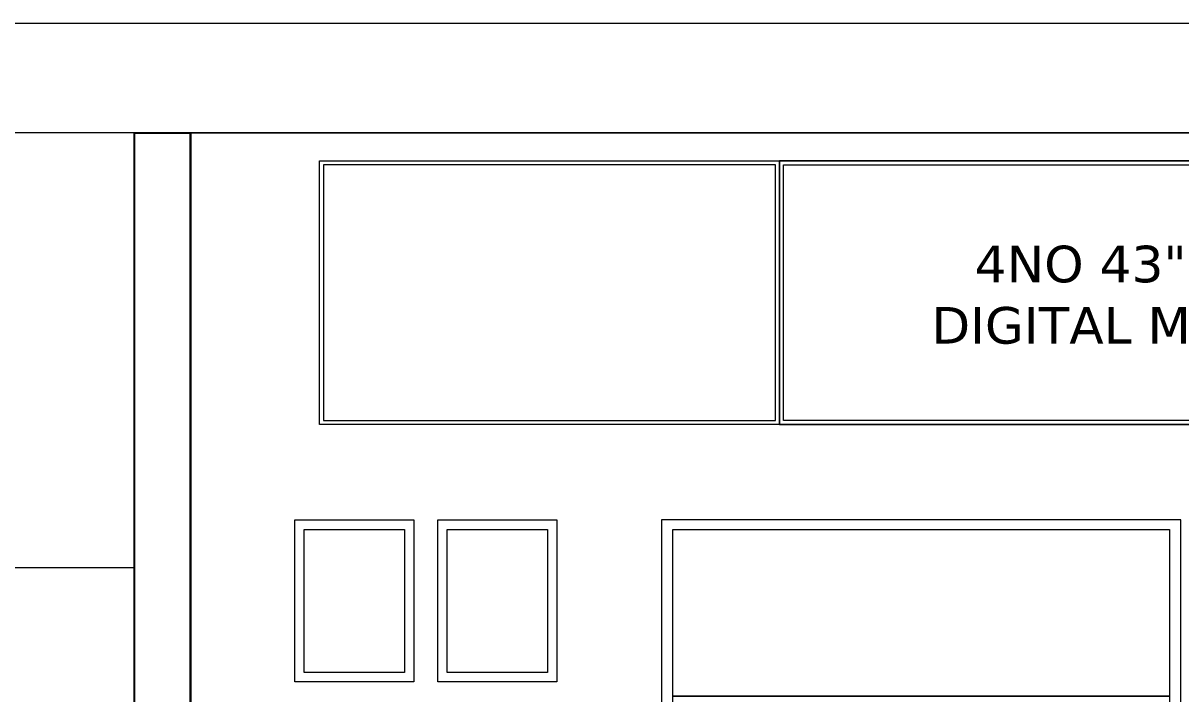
# Model space of a CAD drawing. Header units: millimetres. Extents: x -159872 to 386485, y -250577 to 158966.
# Drawn here: x 236373 to 238801, y -10765 to -9358 of the extents above; entities that cross this region are included whole.
import ezdxf

# ---------------------------------------------------------------- set-up
doc = ezdxf.new("R2010")
doc.units = ezdxf.units.MM
doc.layers.add('LDS-elevation', color=7, linetype='Continuous', lineweight=9)
doc.styles.add('Verdana', font='Verdana.ttf')

# ---------------------------------------------------------------- blocks, each defined once
blk = doc.blocks.new('WS DELIVERY SHELVES')
at = {"layer": 'LDS-elevation', "transparency": 33554687, "flags": 128}
for points in [[(-545, -100), (-525, -100), (-525, 980), (355, 980), (355, -100), (375, -100), (375, 1000), (-545, 1000)], [(-525, 980), (355, 980), (355, 630), (-525, 630)], [(-525, 630), (355, 630), (355, 610), (-525, 610)], [(-525, 610), (355, 610), (355, 280), (-525, 280)], [(-525, 280), (355, 280), (355, 260), (-525, 260)], [(-525, 260), (355, 260), (355, -70), (-525, -70)], [(-525, -70), (355, -70), (355, -90), (-525, -90)], [(-525, -90), (355, -90), (355, -100), (-525, -100)]]:
    blk.add_lwpolyline(points, close=True, dxfattribs=at)
blk = doc.blocks.new('DELIVERY SHELVES')
at = {"layer": 'LDS-elevation', "color": 7, "transparency": 33554687, "xscale": 1.184351059929358}
blk.add_blockref('WS DELIVERY SHELVES', (100.5, 0), dxfattribs=at)
blk = doc.blocks.new('Group-245')
at = {"layer": 'LDS-elevation', "transparency": 33554687, "flags": 128}
for points in [[(176320.9, 26257.5), (176320.9, 26810.5), (177285.9, 26810.5), (177285.9, 26257.5)], [(176320.9, 26810.5), (177285.9, 26810.5), (177285.9, 26257.5), (176320.9, 26257.5)], [(177277.3, 26266), (177277.3, 26802), (176329.4, 26802), (176329.4, 26266)]]:
    blk.add_lwpolyline(points, close=True, dxfattribs=at)
blk = doc.blocks.new('Group-246')
at = {"layer": 'LDS-elevation', "color": 7}
blk.add_blockref('Group-245', (0, 0), dxfattribs=at)
blk = doc.blocks.new('Group-247')
at = {"layer": 'LDS-elevation', "transparency": 33554687, "flags": 128}
for points in [[(177285.9, 26810.5), (178250.9, 26810.5), (178250.9, 26257.5), (177285.9, 26257.5)], [(178250.9, 26810.5), (177285.9, 26810.5), (177285.9, 26257.5), (178250.9, 26257.5)], [(177294.4, 26266), (177294.4, 26802), (178242.3, 26802), (178242.3, 26266)]]:
    blk.add_lwpolyline(points, close=True, dxfattribs=at)
blk = doc.blocks.new('Group-248')
at = {"layer": 'LDS-elevation', "color": 7}
blk.add_blockref('Group-247', (0, 0), dxfattribs=at)
blk = doc.blocks.new('Group-253')
at = {"layer": 'LDS-elevation', "color": 7}
for name in ['Group-246', 'Group-248']:
    blk.add_blockref(name, (0, 0), dxfattribs=at)
blk = doc.blocks.new('Group-260')
at = {"layer": 'LDS-elevation', "lineweight": 18, "flags": 128}
for points in [[(176818.9, 25717.5), (176568.9, 25717.5), (176568.9, 26057.5), (176818.9, 26057.5)], [(176798.9, 25737.5), (176588.9, 25737.5), (176588.9, 26037.5), (176798.9, 26037.5)]]:
    blk.add_lwpolyline(points, close=True, dxfattribs=at)
blk = doc.blocks.new('Group-261')
at = {"layer": 'LDS-elevation', "lineweight": 18, "flags": 128}
for points in [[(176518.9, 25717.5), (176268.9, 25717.5), (176268.9, 26057.5), (176518.9, 26057.5)], [(176498.9, 25737.5), (176288.9, 25737.5), (176288.9, 26037.5), (176498.9, 26037.5)]]:
    blk.add_lwpolyline(points, close=True, dxfattribs=at)

msp = doc.modelspace()

# ---------------------------------------------------------------- linework, layer by layer
at = {"layer": 'LDS-elevation', "lineweight": 25}
for p, q in [((236723.78731, -12400), (236723.78731, -9588)), ((236605.93819, -12400), (236605.93819, -10200))]:
    msp.add_line(p, q, dxfattribs=at)
at = {"layer": 'LDS-elevation', "lineweight": 18, "flags": 128}
for points in [[(227310.17276, -9588), (227310.17276, -9358), (234425.35113, -9358), (234425.35113, -9690), (234900.53653, -9690), (234900.53653, -9358), (241340.35111, -9358), (241354.95231, -9358), (241354.95231, -9690), (241774.95231, -9690), (241774.95231, -9358), (247535.35113, -9358), (247535.35113, -9588), (242004.95231, -9588), (242004.95231, -9920), (241124.95231, -9920), (241124.95231, -9588), (235130.53653, -9588), (235130.53653, -9920), (234195.35113, -9920), (234195.35113, -9588)], [(236105.93819, -10500), (236605.93819, -10500), (236605.93819, -12400), (236105.93819, -12400)]]:
    msp.add_lwpolyline(points, close=True, dxfattribs=at)
at = {"layer": 'LDS-elevation', "lineweight": 25, "flags": 128}
msp.add_lwpolyline([(236605.93819, -9588), (236723.78731, -9588), (236723.78731, -11300), (236605.93819, -11300)], close=True, dxfattribs=at)
at = {"layer": 'LDS-elevation', "flags": 128}
msp.add_lwpolyline([(236723.78731, -9588), (241340.35111, -9588), (241340.35111, -11300), (236723.78731, -11300)], close=True, dxfattribs=at)

# ---------------------------------------------------------------- block references
at = {"layer": 'LDS-elevation', "color": 7}
for name in ['Group-253', 'Group-261', 'Group-260']:
    msp.add_blockref(name, (60673.51323, -36457.51522), dxfattribs=at)
at = {"layer": 'LDS-elevation', "color": 7, "transparency": 33554687}
msp.add_blockref('DELIVERY SHELVES', (238256.81497, -11400), dxfattribs=at)

# ---------------------------------------------------------------- texts
at = {"layer": 'LDS-elevation', "color": 1, "insert": (238924.36981, -9824.87105), "char_height": 76.7567274, "attachment_point": 2, "line_spacing_factor": 1.00504, "style": 'Verdana'}
msp.add_mtext('4NO 43" LANDSCAPE \\PDIGITAL MENU SCREENS', dxfattribs=at)

doc.saveas('drawing.dxf')
